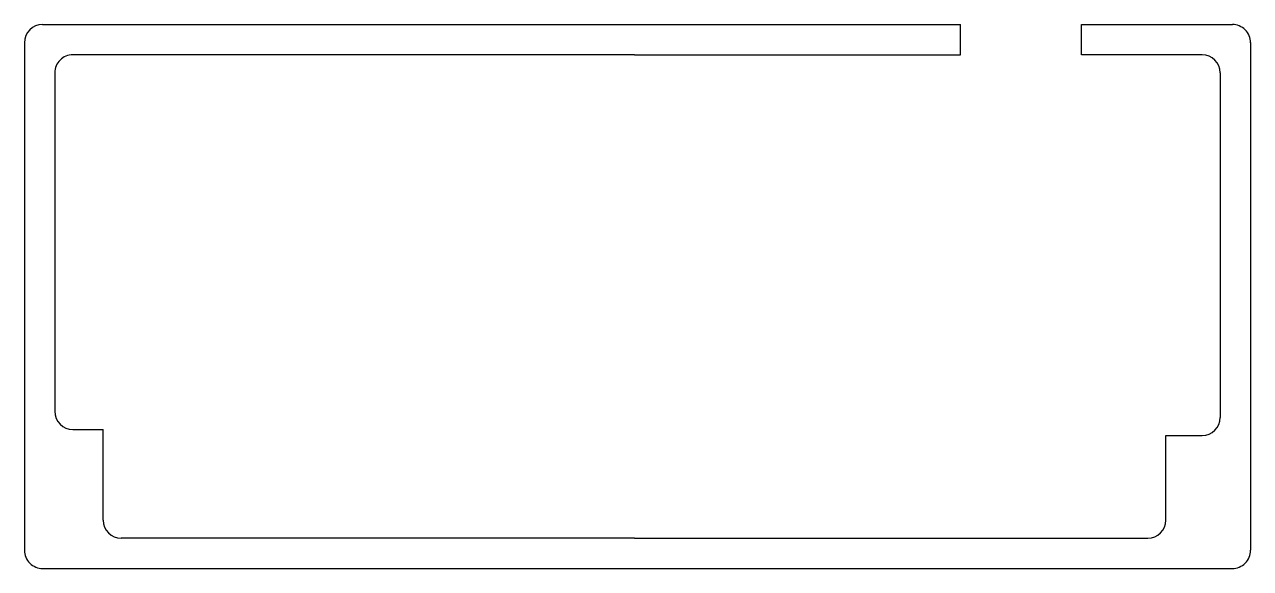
# Model space of a CAD drawing. Extents: x 0 to 242, y -106 to 1.
import ezdxf

# ---------------------------------------------------------------- set-up
doc = ezdxf.new("R2010")
doc.units = 0
doc.layers.get('0').update_dxf_attribs({"linetype": 'CONTINUOUS'})

msp = doc.modelspace()

# ---------------------------------------------------------------- linework, layer by layer
at = {"color": 7}
for points in [[(3.644914, 0.956328), (184.623128, 0.956328)], [(184.623128, -4.997455), (184.623128, 0.956328)], [(208.435717, 0.956328), (238.199548, 0.956328)], [(208.435717, -4.997455), (208.435717, 0.956328)], [(0.07366, -2.614926), (0.07366, -102.627799)], [(241.773341, -2.614926), (241.773341, -102.627799)], [(120.327869, -4.997455), (9.598696, -4.997455)], [(120.327869, -4.997455), (184.623128, -4.997455)], [(232.248306, -4.997455), (208.435717, -4.997455)], [(6.027442, -8.568708), (6.032522, -75.243957)], [(235.819559, -8.568708), (235.819559, -76.435221)], [(9.598696, -78.81521), (15.552478, -78.81521)], [(15.552478, -96.676556), (15.552478, -78.81521)], [(225.103259, -96.676556), (225.103259, -80.006474)], [(225.103259, -80.006474), (232.248306, -80.006474)], [(120.327869, -100.24781), (19.123731, -100.24781)], [(120.327869, -100.24781), (221.532006, -100.24781)], [(3.644914, -106.201592), (238.199548, -106.201592)]]:
    msp.add_lwpolyline(points, dxfattribs=at)
for points in [[(3.646895, 0.954986), (1.674197, 0.954975), (0.075013, -0.644209), (0.075001, -2.616907)], [(240.727617, -0.09116), (240.057732, 0.578703), (239.149179, 0.955013), (238.201834, 0.954986)], [(241.773849, -2.616907), (241.773844, -1.669562), (241.397502, -0.761022), (240.727617, -0.09116)], [(7.078077, -6.040113), (6.408213, -6.709977), (6.031887, -7.618507), (6.031887, -8.565838)], [(9.603801, -4.993924), (8.656471, -4.993924), (7.747941, -5.37025), (7.078077, -6.040113)], [(235.820575, -8.57008), (235.820561, -6.597436), (234.221458, -4.998275), (232.248814, -4.998191)], [(6.028179, -75.245735), (6.028263, -77.218379), (7.627423, -78.817482), (9.600067, -78.817496)], [(232.248814, -80.008252), (234.221508, -80.008168), (235.820631, -78.408931), (235.820575, -76.436237)], [(15.55324, -96.677064), (15.553324, -98.649718), (17.1525, -100.248826), (19.125154, -100.248826)], [(221.533022, -100.248826), (223.505716, -100.248882), (225.104953, -98.649758), (225.105037, -96.677064)], [(0.075001, -102.630085), (0.074974, -103.577429), (0.451285, -104.485982), (1.121148, -105.155868)], [(240.72766, -105.155911), (241.397549, -104.486022), (241.773876, -103.57745), (241.773849, -102.630085)], [(1.121148, -105.155868), (1.79101, -105.825753), (2.69955, -106.202095), (3.646895, -106.2021)], [(238.201834, -106.2021), (239.1492, -106.202127), (240.057771, -105.825799), (240.72766, -105.155911)]]:
    msp.add_open_spline(points, degree=3, dxfattribs=at)

doc.saveas('drawing.dxf')
